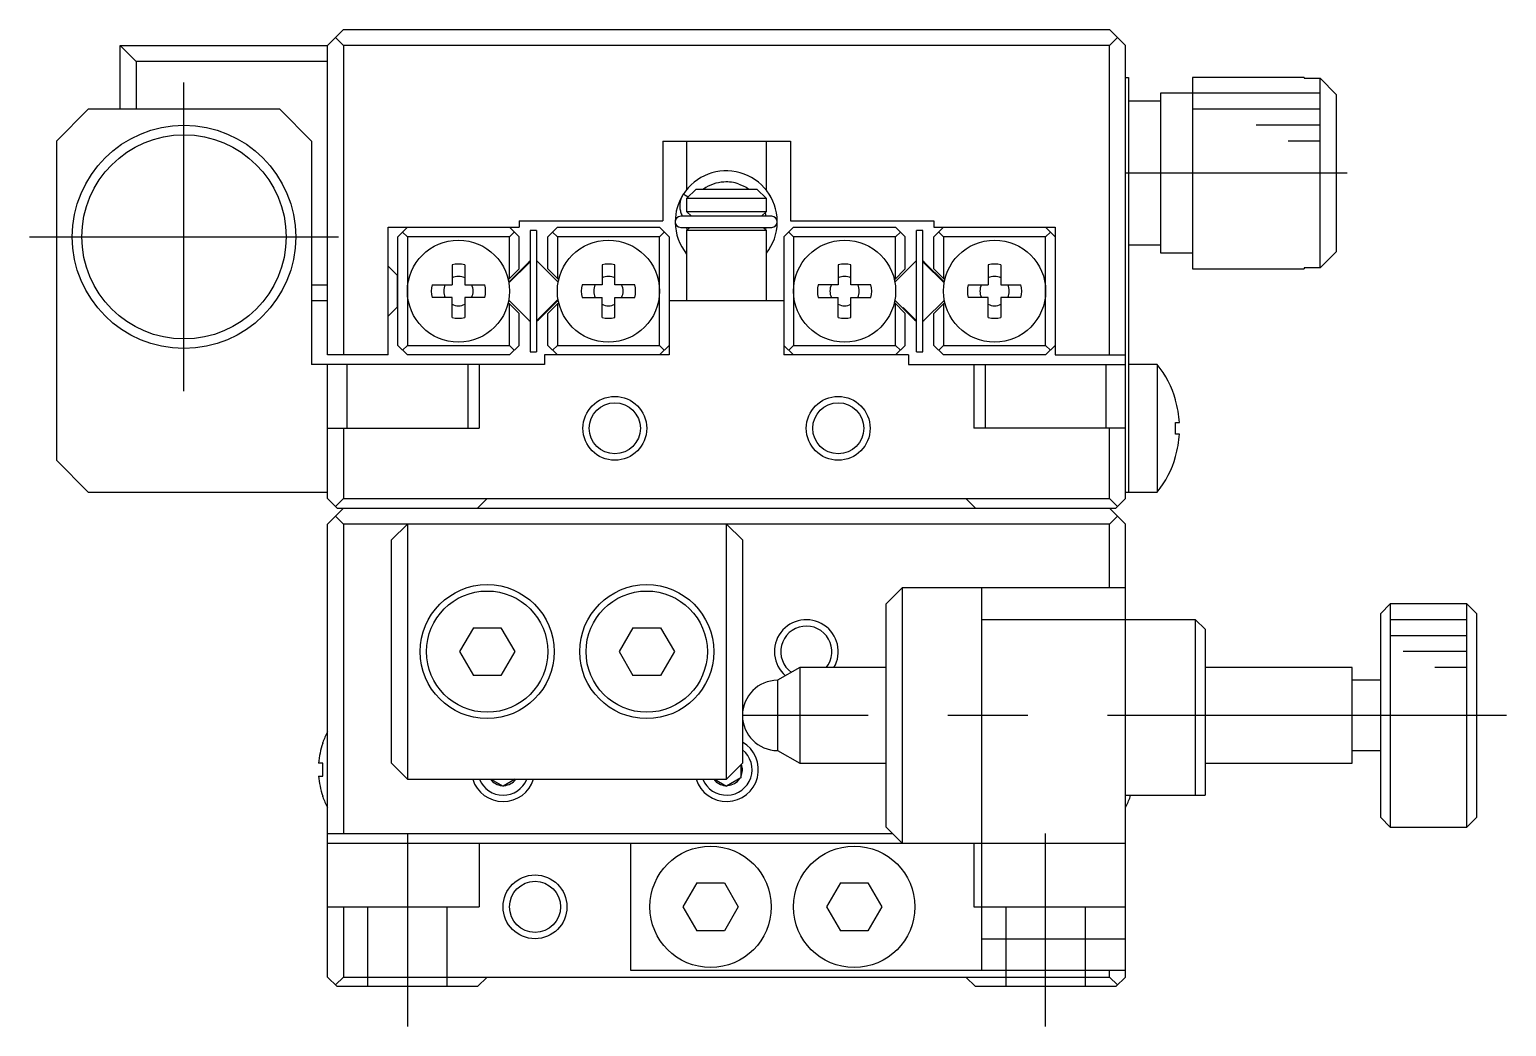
# Model space of a CAD drawing. Extents: x 8 to 356, y 46 to 250.
# Drawn here: x 133.81 to 180.09, y 67.06 to 98.31 of the extents above; entities that cross this region are included whole.
import ezdxf

# ---------------------------------------------------------------- set-up
doc = ezdxf.new("R2010")
doc.units = 0
doc.header["$LTSCALE"] = 10
doc.linetypes.add('CENTER', pattern=[2, 1.25, -0.25, 0.25, -0.25])
doc.linetypes.add('DASHED', pattern=[3.5, 2, -1.5])
doc.layers.get('0').update_dxf_attribs({"linetype": 'CONTINUOUS'})
doc.layers.add('CENTER', color=1, linetype='CENTER')

msp = doc.modelspace()

# ---------------------------------------------------------------- linework, layer by layer
at = {"color": 7, "linetype": 'CONTINUOUS'}
for p, q in [((143.651142, 98.305864), (143.151142, 97.805864)), ((143.651142, 98.305864), (167.651142, 98.305864)), ((168.151142, 97.805864), (167.651142, 98.305864)), ((136.651142, 97.805864), (137.151142, 97.305864)), ((136.651142, 97.805864), (143.151142, 97.805864)), ((136.651142, 95.805864), (136.651142, 97.805864)), ((143.151142, 88.105864), (143.151142, 97.805864)), ((143.651142, 97.805864), (143.401142, 98.055864)), ((167.651142, 97.805864), (143.651142, 97.805864)), ((143.651142, 97.805864), (143.651142, 88.105864)), ((167.901142, 98.055864), (167.651142, 97.805864)), ((167.651142, 88.105864), (167.651142, 97.805864)), ((168.151142, 83.605864), (168.151142, 97.805864)), ((143.151142, 97.305864), (137.151142, 97.305864)), ((137.151142, 97.305864), (137.151142, 95.805864)), ((168.151142, 96.805864), (168.251142, 96.805864)), ((168.251142, 96.805864), (168.251142, 83.805864)), ((173.751142, 96.805864), (170.251142, 96.805864)), ((170.251142, 96.805864), (170.251142, 90.805864)), ((173.751142, 96.805864), (173.751142, 96.779078)), ((173.751142, 96.779078), (174.251142, 96.779078)), ((174.251142, 90.83265), (174.251142, 96.779078)), ((174.251142, 96.779078), (174.751142, 96.273657)), ((170.251142, 96.305864), (169.251142, 96.305864)), ((169.251142, 96.305864), (169.251142, 91.305864)), ((174.751142, 96.273657), (174.751142, 91.338072)), ((135.651142, 95.805864), (134.651142, 94.805864)), ((141.651142, 95.805864), (135.651142, 95.805864)), ((141.651142, 95.805864), (142.651142, 94.805864)), ((169.251142, 96.055864), (168.251142, 96.055864)), ((134.651142, 94.805864), (134.651142, 84.805864)), ((142.651142, 94.805864), (142.651142, 87.805864)), ((153.651142, 94.805864), (157.651142, 94.805864)), ((153.651142, 94.805864), (153.651142, 92.305864)), ((154.401142, 94.805864), (154.401142, 93.286287)), ((156.901142, 93.263613), (156.901142, 94.805864)), ((157.651142, 94.805864), (157.651142, 92.305864)), ((154.24491, 93.049089), (154.232059, 93.018191)), ((154.259285, 93.079313), (154.24491, 93.049089)), ((154.275151, 93.108789), (154.259285, 93.079313)), ((154.297237, 93.144083), (154.270998, 93.101563)), ((154.291519, 93.135955), (154.275151, 93.108789)), ((154.292502, 93.136568), (154.291519, 93.135955)), ((154.293126, 93.136662), (154.292502, 93.136568)), ((154.29516, 93.136538), (154.293126, 93.136662)), ((154.297944, 93.135923), (154.29516, 93.136538)), ((154.297193, 93.144041), (154.455612, 93.060335)), ((154.301463, 93.134821), (154.297944, 93.135923)), ((154.305699, 93.133236), (154.301463, 93.134821)), ((154.310777, 93.131113), (154.305699, 93.133236)), ((154.316562, 93.128501), (154.310777, 93.131113)), ((154.32302, 93.125414), (154.316562, 93.128501)), ((154.330118, 93.121869), (154.32302, 93.125414)), ((154.337815, 93.117886), (154.330118, 93.121869)), ((154.34607, 93.113486), (154.337815, 93.117886)), ((154.354837, 93.108695), (154.34607, 93.113486)), ((154.364068, 93.103537), (154.354837, 93.108695)), ((154.373712, 93.098042), (154.364068, 93.103537)), ((154.383717, 93.092239), (154.373712, 93.098042)), ((154.394026, 93.086161), (154.383717, 93.092239)), ((154.404585, 93.079841), (154.394026, 93.086161)), ((154.701142, 93.305864), (154.401142, 93.005864)), ((154.415333, 93.073313), (154.404585, 93.079841)), ((154.426213, 93.066614), (154.415333, 93.073313)), ((154.437165, 93.059781), (154.426213, 93.066614)), ((154.448128, 93.05285), (154.437165, 93.059781)), ((154.701142, 93.305864), (156.601142, 93.305864)), ((156.039137, 93.463344), (156.171433, 93.410581)), ((156.171433, 93.410581), (156.263387, 93.363012)), ((156.263387, 93.363012), (156.353991, 93.305884)), ((156.901142, 93.005864), (156.601142, 93.305864)), ((157.013836, 93.099738), (156.99234, 93.136045)), ((156.992577, 93.135339), (156.992521, 93.135674)), ((154.188479, 92.823026), (154.186968, 92.789618)), ((154.186968, 92.789618), (154.187123, 92.756176)), ((154.187123, 92.756176), (154.188945, 92.722783)), ((154.191653, 92.856318), (154.188479, 92.823026)), ((154.188945, 92.722783), (154.192429, 92.689521)), ((154.196483, 92.889412), (154.191653, 92.856318)), ((154.192429, 92.689521), (154.197565, 92.656472)), ((154.202956, 92.922227), (154.196483, 92.889412)), ((154.197565, 92.656472), (154.204342, 92.623717)), ((154.211057, 92.954681), (154.202956, 92.922227)), ((154.204342, 92.623717), (154.212743, 92.591336)), ((154.220766, 92.986696), (154.211057, 92.954681)), ((154.212743, 92.591336), (154.222748, 92.55941)), ((154.232059, 93.018191), (154.220766, 92.986696)), ((156.901142, 93.005864), (154.401142, 93.005864)), ((154.401142, 93.005864), (154.401142, 92.605864)), ((154.401142, 92.605864), (156.901142, 92.605864)), ((154.401142, 92.605864), (154.554142, 92.452864)), ((156.748142, 92.452864), (156.901142, 92.605864)), ((156.859096, 92.563784), (156.880013, 92.452344)), ((156.901142, 92.605864), (156.901142, 93.005864)), ((145.051142, 92.105864), (149.151142, 92.105864)), ((145.051142, 88.105864), (145.051142, 92.105864)), ((145.651142, 92.105864), (145.351142, 91.805864)), ((148.851142, 92.105864), (149.151142, 91.805864)), ((149.151142, 92.305864), (153.651142, 92.305864)), ((149.151142, 92.305864), (149.151142, 92.105864)), ((150.351142, 92.105864), (150.051142, 91.805864)), ((150.351142, 92.105864), (153.551142, 92.105864)), ((153.551142, 92.105864), (153.851142, 91.805864)), ((157.066956, 92.452864), (154.216956, 92.452864)), ((154.216956, 92.102864), (157.066956, 92.102864)), ((154.222748, 92.55941), (154.234332, 92.528018)), ((154.234332, 92.528018), (154.247466, 92.497236)), ((154.247466, 92.497236), (154.262119, 92.467141)), ((154.262119, 92.467141), (154.269789, 92.452764)), ((154.498142, 92.102864), (154.401142, 92.005864)), ((154.417957, 92.022897), (154.403995, 92.102837)), ((156.901142, 92.005864), (156.804142, 92.102864)), ((156.880116, 92.102822), (156.869143, 92.038099)), ((157.751142, 92.105864), (157.451142, 91.805864)), ((157.651142, 92.305864), (162.151142, 92.305864)), ((157.751142, 92.105864), (160.951142, 92.105864)), ((160.951142, 92.105864), (161.251142, 91.805864)), ((162.151142, 92.305864), (162.151142, 92.105864)), ((162.151142, 92.105864), (165.951142, 92.105864)), ((162.451142, 92.105864), (162.151142, 91.805864)), ((165.651142, 92.105864), (165.951142, 91.805864)), ((165.951142, 92.105864), (165.951142, 88.105864)), ((145.351142, 88.405864), (145.351142, 91.805864)), ((145.651142, 91.805864), (145.501142, 91.955864)), ((148.851142, 91.805864), (145.651142, 91.805864)), ((145.651142, 91.805864), (145.651142, 88.405864)), ((149.001142, 91.955864), (148.851142, 91.805864)), ((148.851142, 90.504913), (148.851142, 91.805864)), ((149.151142, 90.804913), (149.151142, 91.805864)), ((149.501142, 92.005864), (149.501142, 88.205864)), ((149.701142, 92.005864), (149.501142, 92.005864)), ((149.701142, 92.005864), (149.701142, 88.205864)), ((150.051142, 90.804913), (150.051142, 91.805864)), ((150.351142, 91.805864), (150.201142, 91.955864)), ((153.551142, 91.805864), (150.351142, 91.805864)), ((150.351142, 91.805864), (150.351142, 90.504913)), ((153.701142, 91.955864), (153.551142, 91.805864)), ((153.551142, 88.405864), (153.551142, 91.805864)), ((153.851142, 91.805864), (153.851142, 88.105864)), ((156.901142, 92.005864), (154.401142, 92.005864)), ((154.401142, 92.005864), (154.401142, 89.805864)), ((156.901142, 89.805864), (156.901142, 92.005864)), ((157.451142, 91.805864), (157.451142, 88.105864)), ((157.751142, 91.805864), (157.601142, 91.955864)), ((160.951142, 91.805864), (157.751142, 91.805864)), ((157.751142, 91.805864), (157.751142, 88.405864)), ((161.101142, 91.955864), (160.951142, 91.805864)), ((160.951142, 90.504913), (160.951142, 91.805864)), ((161.251142, 90.804913), (161.251142, 91.805864)), ((161.601142, 88.205864), (161.601142, 92.005864)), ((161.801142, 92.005864), (161.601142, 92.005864)), ((161.801142, 88.205864), (161.801142, 92.005864)), ((162.151142, 90.804913), (162.151142, 91.805864)), ((162.451142, 91.805864), (162.301142, 91.955864)), ((165.651142, 91.805864), (162.451142, 91.805864)), ((162.451142, 91.805864), (162.451142, 90.504913)), ((165.801142, 91.955864), (165.651142, 91.805864)), ((165.651142, 88.405864), (165.651142, 91.805864)), ((168.251142, 91.555864), (169.251142, 91.555864)), ((169.251142, 91.305864), (170.251142, 91.305864)), ((174.751142, 91.338072), (174.251142, 90.83265)), ((145.335843, 90.605864), (145.051142, 90.890565)), ((147.051142, 90.932), (147.051142, 90.305864)), ((147.451142, 90.932), (147.451142, 90.305864)), ((149.151142, 90.804913), (148.810486, 90.464257)), ((149.442043, 91.007425), (148.825543, 90.390926)), ((148.830711, 90.360738), (149.477398, 91.007425)), ((150.37674, 90.390926), (149.760241, 91.007425)), ((150.051142, 90.804913), (150.391798, 90.464257)), ((151.751142, 90.932), (151.751142, 90.305864)), ((152.151142, 90.305864), (152.151142, 90.932)), ((159.151142, 90.932), (159.151142, 90.305864)), ((159.551142, 90.305864), (159.551142, 90.932)), ((160.910486, 90.464257), (161.251142, 90.804913)), ((161.542043, 91.007425), (160.925543, 90.390926)), ((161.824886, 91.007425), (162.471573, 90.360738)), ((162.47674, 90.390926), (161.860241, 91.007425)), ((162.151142, 90.804913), (162.491798, 90.464257)), ((163.851142, 90.932), (163.851142, 90.305864)), ((164.251142, 90.932), (164.251142, 90.305864)), ((170.251142, 90.805864), (173.751142, 90.805864)), ((174.251142, 90.83265), (173.751142, 90.83265)), ((173.751142, 90.83265), (173.751142, 90.805864)), ((142.651142, 90.305864), (143.151142, 90.305864)), ((145.335843, 90.605864), (145.335843, 89.605864)), ((146.425006, 90.305864), (147.051142, 90.305864)), ((147.451142, 90.305864), (148.077277, 90.305864)), ((151.751142, 90.305864), (151.125006, 90.305864)), ((152.777277, 90.305864), (152.151142, 90.305864)), ((159.151142, 90.305864), (158.525006, 90.305864)), ((160.177277, 90.305864), (159.551142, 90.305864)), ((163.225006, 90.305864), (163.851142, 90.305864)), ((164.251142, 90.305864), (164.877277, 90.305864)), ((143.151142, 89.805864), (142.651142, 89.805864)), ((147.051142, 89.905864), (146.425006, 89.905864)), ((147.051142, 89.279729), (147.051142, 89.905864)), ((147.451142, 89.905864), (147.451142, 89.279729)), ((148.077277, 89.905864), (147.451142, 89.905864)), ((148.825543, 89.820803), (149.442043, 89.204303)), ((150.371572, 89.850991), (149.724886, 89.204303)), ((149.760241, 89.204303), (150.37674, 89.820803)), ((151.125006, 89.905864), (151.751142, 89.905864)), ((151.751142, 89.279729), (151.751142, 89.905864)), ((152.151142, 89.279729), (152.151142, 89.905864)), ((152.151142, 89.905864), (152.777277, 89.905864)), ((157.451142, 89.805864), (153.851142, 89.805864)), ((158.525006, 89.905864), (159.151142, 89.905864)), ((159.151142, 89.279729), (159.151142, 89.905864)), ((159.551142, 89.279729), (159.551142, 89.905864)), ((159.551142, 89.905864), (160.177277, 89.905864)), ((160.925543, 89.820803), (161.542043, 89.204303)), ((161.860241, 89.204303), (162.47674, 89.820803)), ((163.851142, 89.905864), (163.225006, 89.905864)), ((163.851142, 89.279729), (163.851142, 89.905864)), ((164.251142, 89.905864), (164.251142, 89.279729)), ((164.877277, 89.905864), (164.251142, 89.905864)), ((145.051142, 89.321163), (145.335843, 89.605864)), ((148.810486, 89.747471), (149.151146, 89.40682)), ((148.851142, 88.405864), (148.851142, 89.706816)), ((149.151142, 88.405864), (149.151142, 89.406816)), ((150.391798, 89.747471), (150.051138, 89.40682)), ((150.051142, 88.405864), (150.051142, 89.406816)), ((150.351142, 89.706816), (150.351142, 88.405864)), ((161.251146, 89.40682), (160.910486, 89.747471)), ((160.951142, 88.405864), (160.951142, 89.706816)), ((161.577398, 89.204303), (161.188489, 89.593212)), ((161.251142, 88.405864), (161.251142, 89.406816)), ((162.491798, 89.747471), (162.151138, 89.40682)), ((162.151142, 88.405864), (162.151142, 89.406816)), ((162.451142, 89.706816), (162.451142, 88.405864)), ((145.351142, 88.405864), (145.651142, 88.105864)), ((145.501142, 88.255864), (145.651142, 88.405864)), ((145.651142, 88.405864), (148.851142, 88.405864)), ((148.851142, 88.405864), (149.001142, 88.255864)), ((148.851142, 88.105864), (149.151142, 88.405864)), ((150.051142, 88.405864), (150.351142, 88.105864)), ((150.201142, 88.255864), (150.351142, 88.405864)), ((150.351142, 88.405864), (153.551142, 88.405864)), ((153.551142, 88.405864), (153.701142, 88.255864)), ((153.551142, 88.105864), (153.851142, 88.405864)), ((157.451142, 88.405864), (157.751142, 88.105864)), ((157.601142, 88.255864), (157.751142, 88.405864)), ((157.751142, 88.405864), (160.951142, 88.405864)), ((160.951142, 88.405864), (161.101142, 88.255864)), ((160.951142, 88.105864), (161.251142, 88.405864)), ((162.151142, 88.405864), (162.451142, 88.105864)), ((162.301142, 88.255864), (162.451142, 88.405864)), ((162.451142, 88.405864), (165.651142, 88.405864)), ((165.651142, 88.405864), (165.801142, 88.255864)), ((165.651142, 88.105864), (165.951142, 88.405864)), ((145.051142, 88.105864), (143.151142, 88.105864)), ((148.851142, 88.105864), (145.651142, 88.105864)), ((149.501142, 88.205864), (149.701142, 88.205864)), ((149.951142, 88.105864), (149.951142, 87.805864)), ((153.851142, 88.105864), (149.951142, 88.105864)), ((161.351142, 88.105864), (157.451142, 88.105864)), ((161.351142, 88.105864), (161.351142, 87.805864)), ((161.601142, 88.205864), (161.801142, 88.205864)), ((165.651142, 88.105864), (162.451142, 88.105864)), ((165.951142, 88.105864), (168.151142, 88.105864)), ((149.951142, 87.805864), (142.651142, 87.805864)), ((143.151142, 83.605864), (143.151142, 87.805864)), ((143.751142, 87.805864), (143.751142, 85.805864)), ((147.551142, 85.805864), (147.551142, 87.805864)), ((147.901142, 87.805864), (147.901142, 85.805864)), ((161.351142, 87.805864), (168.151142, 87.805864)), ((163.401142, 87.805864), (163.401142, 85.805864)), ((163.751142, 87.805864), (163.751142, 85.805864)), ((167.551142, 85.805864), (167.551142, 87.805864)), ((169.149141, 87.805864), (168.251142, 87.805864)), ((169.149141, 87.805864), (169.149141, 83.805864)), ((169.720664, 86.692226), (169.725286, 86.69448)), ((143.151142, 85.805864), (147.901142, 85.805864)), ((143.651142, 85.805864), (143.651142, 83.605864)), ((168.151142, 85.805864), (163.401142, 85.805864)), ((167.651142, 83.605864), (167.651142, 85.805864)), ((169.720664, 85.985864), (169.841001, 85.985864)), ((169.720664, 85.625864), (169.720664, 85.985864)), ((169.841001, 85.625864), (169.720664, 85.625864)), ((134.651142, 84.805864), (135.651142, 83.805864)), ((169.725286, 84.917248), (169.720664, 84.919503)), ((135.651142, 83.805864), (143.151142, 83.805864)), ((168.151142, 83.805864), (169.149141, 83.805864)), ((143.451142, 83.305864), (143.151142, 83.605864)), ((143.651142, 83.305864), (143.151142, 82.805864)), ((143.651142, 83.605864), (143.401142, 83.355864)), ((143.451142, 83.305864), (167.851142, 83.305864)), ((143.651142, 83.605864), (167.651142, 83.605864)), ((147.851142, 83.305864), (148.151142, 83.605864)), ((163.151142, 83.605864), (163.451142, 83.305864)), ((167.901142, 83.355864), (167.651142, 83.605864)), ((168.151142, 82.805864), (167.651142, 83.305864)), ((167.851142, 83.305864), (168.151142, 83.605864)), ((143.651142, 82.805864), (143.401142, 83.055864)), ((167.901142, 83.055864), (167.651142, 82.805864)), ((143.151142, 68.605864), (143.151142, 82.805864)), ((143.651142, 82.805864), (143.651142, 73.105864)), ((167.651142, 82.805864), (143.651142, 82.805864)), ((145.151142, 82.305864), (145.651142, 82.805864)), ((145.651142, 82.805864), (145.651142, 74.805864)), ((155.651142, 74.805864), (155.651142, 82.805864)), ((155.651142, 82.805864), (156.151142, 82.305864)), ((167.651142, 80.805864), (167.651142, 82.805864)), ((168.151142, 68.605864), (168.151142, 82.805864)), ((145.151142, 75.305864), (145.151142, 82.305864)), ((156.151142, 82.305864), (156.151142, 75.305864)), ((161.151142, 80.805864), (160.651142, 80.305864)), ((161.151142, 80.805864), (161.151142, 72.805864)), ((168.151142, 80.805864), (161.151142, 80.805864)), ((163.651142, 68.805864), (163.651142, 80.805864)), ((160.651142, 73.305864), (160.651142, 80.305864)), ((176.451142, 80.305864), (176.151142, 80.005864)), ((178.851142, 80.305864), (176.451142, 80.305864)), ((176.451142, 80.305864), (176.451142, 73.305864)), ((179.151142, 80.005864), (178.851142, 80.305864)), ((178.851142, 73.305864), (178.851142, 80.305864)), ((170.351142, 79.805864), (163.651142, 79.805864)), ((170.651142, 79.505864), (170.351142, 79.805864)), ((170.351142, 74.305864), (170.351142, 79.805864)), ((176.151142, 73.605864), (176.151142, 80.005864)), ((179.151142, 80.005864), (179.151142, 73.605864)), ((147.718129, 79.555864), (147.285116, 78.805864)), ((147.718129, 79.555864), (148.584155, 79.555864)), ((148.584155, 79.555864), (149.017167, 78.805864)), ((152.718129, 79.555864), (152.285116, 78.805864)), ((152.718129, 79.555864), (153.584155, 79.555864)), ((153.584155, 79.555864), (154.017167, 78.805864)), ((170.651142, 79.505864), (170.651142, 74.305864)), ((147.285116, 78.805864), (147.718129, 78.055864)), ((149.017167, 78.805864), (148.584155, 78.055864)), ((152.285116, 78.805864), (152.718129, 78.055864)), ((154.017167, 78.805864), (153.584155, 78.055864)), ((157.943962, 78.305864), (157.251142, 77.905864)), ((157.943962, 78.305869), (157.943962, 75.305859)), ((160.651123, 78.305864), (157.943962, 78.305864)), ((175.251142, 78.305864), (170.651161, 78.305864)), ((175.251142, 75.305864), (175.251142, 78.305864)), ((148.584155, 78.055864), (147.718129, 78.055864)), ((153.584155, 78.055864), (152.718129, 78.055864)), ((157.251142, 77.905864), (157.251142, 75.705864)), ((176.151142, 77.905864), (175.251142, 77.905864)), ((143.000078, 75.932), (143.000078, 75.955864)), ((157.251142, 75.705864), (157.943962, 75.305864)), ((175.251142, 75.705864), (176.151142, 75.705864)), ((143.000078, 75.305864), (142.867193, 75.305864)), ((143.000078, 74.905864), (143.000078, 75.305864)), ((145.651142, 74.805864), (145.151142, 75.305864)), ((156.151141, 75.305865), (155.651142, 74.805864)), ((156.101142, 75.255864), (156.101142, 74.846057)), ((157.943962, 75.305864), (160.651123, 75.305864)), ((170.651161, 75.305864), (175.251142, 75.305864)), ((142.867193, 74.905864), (143.000078, 74.905864)), ((145.651142, 74.805864), (155.651142, 74.805864)), ((148.270757, 74.805864), (148.651142, 74.586249)), ((149.031527, 74.805864), (148.651142, 74.586249)), ((155.270757, 74.805864), (155.651142, 74.586249)), ((156.101142, 74.846056), (155.651142, 74.586249)), ((143.000078, 74.255864), (143.000078, 74.279729)), ((168.151142, 74.305864), (170.651142, 74.305864)), ((168.302205, 74.255864), (168.302205, 74.279729)), ((176.151142, 73.605864), (176.451142, 73.305864)), ((178.851142, 73.305864), (179.151142, 73.605864)), ((160.651142, 73.305864), (161.151142, 72.805864)), ((176.451142, 73.305864), (178.851142, 73.305864)), ((143.151142, 73.105864), (160.851142, 73.105864)), ((143.151142, 72.805864), (163.651142, 72.805864)), ((147.901142, 72.805864), (147.901142, 70.805864)), ((152.651142, 68.805864), (152.651142, 72.805864)), ((154.718129, 71.555864), (154.285116, 70.805864)), ((154.718129, 71.555864), (155.584155, 71.555864)), ((155.584155, 71.555864), (156.017167, 70.805864)), ((159.218129, 71.555864), (158.785116, 70.805864)), ((159.218129, 71.555864), (160.084155, 71.555864)), ((160.084155, 71.555864), (160.517167, 70.805864)), ((143.151142, 70.805864), (147.901142, 70.805864)), ((143.651142, 70.805864), (143.651142, 68.605864)), ((154.285116, 70.805864), (154.718129, 70.055864)), ((156.017167, 70.805864), (155.584155, 70.055864)), ((158.785116, 70.805864), (159.218129, 70.055864)), ((160.517167, 70.805864), (160.084155, 70.055864)), ((155.584155, 70.055864), (154.718129, 70.055864)), ((160.084155, 70.055864), (159.218129, 70.055864)), ((163.651142, 69.805864), (168.151142, 69.805864)), ((143.451142, 68.305864), (143.151142, 68.605864)), ((143.651142, 68.605864), (143.401142, 68.355864)), ((143.651142, 68.605864), (167.651142, 68.605864)), ((147.851142, 68.305864), (148.151142, 68.605864)), ((168.151142, 68.805864), (152.651142, 68.805864)), ((163.151142, 68.605864), (163.451142, 68.305864)), ((167.651142, 68.605864), (167.651142, 68.805864)), ((167.901142, 68.355864), (167.651142, 68.605864)), ((167.851142, 68.305864), (168.151142, 68.605864)), ((147.851142, 68.305864), (143.451142, 68.305864)), ((167.851142, 68.305864), (163.451142, 68.305864))]:
    msp.add_line(p, q, dxfattribs=at)
at = {"color": 3, "linetype": 'CONTINUOUS'}
for p, q in [((174.251142, 96.305864), (170.251142, 96.305864)), ((174.251142, 95.805864), (170.251142, 95.805864)), ((174.251142, 95.305864), (172.251142, 95.305864)), ((174.251142, 94.805864), (173.251142, 94.805864)), ((178.851142, 79.805864), (176.451142, 79.805864)), ((178.851142, 79.305864), (176.451142, 79.305864)), ((178.851142, 78.805864), (176.851142, 78.805864)), ((178.851142, 78.305864), (177.851142, 78.305864))]:
    msp.add_line(p, q, dxfattribs=at)
at = {"color": 3, "linetype": 'DASHED'}
for p, q in [((163.401142, 72.805864), (163.401142, 70.805864)), ((163.651142, 72.805864), (168.151142, 72.805864)), ((144.401142, 70.805864), (144.401142, 68.305864)), ((146.901142, 68.305864), (146.901142, 70.805864)), ((163.401142, 70.805864), (168.151142, 70.805864)), ((164.401142, 70.805864), (164.401142, 68.305864)), ((166.901142, 68.305864), (166.901142, 70.805864))]:
    msp.add_line(p, q, dxfattribs=at)
at = {"color": 7, "linetype": 'CONTINUOUS'}
for centre, radius in [((138.651142, 91.805864), 3.5), ((138.651142, 91.805864), 3.2), ((147.251142, 90.105864), 1.6), ((151.951142, 90.105864), 1.6), ((159.351142, 90.105864), 1.6), ((164.051142, 90.105864), 1.6), ((152.151142, 85.805864), 0.8), ((159.151142, 85.805864), 0.8), ((148.151142, 78.805864), 2.1), ((148.151142, 78.805864), 1.9), ((153.151142, 78.805864), 2.1), ((153.151142, 78.805864), 1.9), ((155.151142, 70.805864), 1.9), ((159.651142, 70.805864), 1.9), ((149.651142, 70.805864), 0.8)]:
    msp.add_circle(centre, radius, dxfattribs=at)
at = {"color": 3, "linetype": 'CONTINUOUS'}
for centre in [(152.151142, 85.805864), (159.151142, 85.805864), (149.651142, 70.805864)]:
    msp.add_circle(centre, 1, dxfattribs=at)
at = {"color": 7, "linetype": 'CONTINUOUS'}
for centre, radius, start, end in [((155.641801, 92.277502), 1.599541, 0.673795, 147.556406), ((155.642247, 92.277697), 1.250625, 93.3854095, 124.6776476), ((155.642054, 92.28249), 1.245829, 71.4138755, 93.3895669), ((155.64709, 92.276411), 1.604526, 149.051662, 179.270999), ((154.216956, 92.277864), 0.175, 90, 270), ((155.639348, 92.277255), 1.596713, 180.674653, 219.136273), ((155.636874, 92.279703), 1.604524, 322.005858, 359.271239), ((157.066956, 92.277864), 0.175, 270, 90), ((147.251142, 90.105864), 0.85, 76.391039, 103.608961), ((149.583464, 90.866004), 0.2, 114.306117, 135), ((149.61882, 90.866004), 0.2, 126.042724, 135), ((149.61882, 90.866004), 0.2, 45, 65.693883), ((151.951142, 90.105864), 0.85, 76.391039, 103.608961), ((159.351142, 90.105864), 0.85, 76.391039, 103.608961), ((161.683464, 90.866004), 0.2, 114.306116, 135), ((161.71882, 90.866004), 0.2, 45, 65.693883), ((161.683464, 90.866004), 0.2, 45, 53.957276), ((164.051142, 90.105864), 0.85, 76.391039, 103.608961), ((147.251142, 90.105864), 0.85, 166.391039, 193.608961), ((147.251142, 90.105864), 0.459295, 154.186081, 205.813919), ((147.251142, 90.105864), 0.459295, 64.186081, 115.813919), ((147.251142, 90.105864), 0.459295, 334.186081, 25.813919), ((147.251142, 90.105864), 0.85, 346.391039, 13.608961), ((151.951142, 90.105864), 0.85, 166.391039, 193.608961), ((151.951142, 90.105864), 0.459295, 154.186081, 205.813919), ((151.951142, 90.105864), 0.459295, 64.186081, 115.813919), ((151.951142, 90.105864), 0.459295, 334.186081, 25.813919), ((151.951142, 90.105864), 0.85, 346.391039, 13.608961), ((159.351142, 90.105864), 0.85, 166.391039, 193.608961), ((159.351142, 90.105864), 0.459295, 154.186081, 205.813919), ((159.351142, 90.105864), 0.459295, 64.186081, 115.813919), ((159.351142, 90.105864), 0.459295, 334.186081, 25.813919), ((159.351142, 90.105864), 0.85, 346.391039, 13.608961), ((164.051142, 90.105864), 0.85, 166.391039, 193.608961), ((164.051142, 90.105864), 0.459295, 154.186081, 205.813919), ((164.051142, 90.105864), 0.459295, 64.186081, 115.813919), ((164.051142, 90.105864), 0.459295, 334.186081, 25.813919), ((164.051142, 90.105864), 0.85, 346.391039, 13.608961), ((147.251142, 90.105864), 0.459295, 244.186081, 295.813919), ((151.951142, 90.105864), 0.459295, 244.186081, 295.813919), ((159.351142, 90.105864), 0.459295, 244.186081, 295.813919), ((164.051142, 90.105864), 0.459295, 244.186081, 295.813919), ((147.251142, 90.105864), 0.85, 256.391039, 283.608961), ((149.583464, 89.345724), 0.2, 225, 245.693883), ((149.583464, 89.345724), 0.2, 306.042724, 315), ((149.61882, 89.345724), 0.2, 294.306116, 315), ((151.951142, 90.105864), 0.85, 256.391039, 283.608961), ((159.351142, 90.105864), 0.85, 256.391039, 283.608961), ((161.683464, 89.345724), 0.2, 225, 245.693884), ((161.71882, 89.345724), 0.2, 225, 233.957277), ((161.71882, 89.345724), 0.2, 294.306117, 315), ((164.051142, 90.105864), 0.85, 256.391039, 283.608961), ((166.651142, 85.805864), 3.2, 16.122533, 38.682187), ((166.651142, 85.805864), 3.194933, 3.229709, 16.106712), ((166.651142, 85.805864), 3.194933, 343.893288, 356.770291), ((166.651142, 85.805864), 3.2, 321.317813, 343.877467), ((158.151142, 78.805864), 0.8, 321.317813, 234.316611), ((157.251142, 76.805864), 1.1, 90, 270), ((145.351142, 75.105864), 2.491987, 160.639136, 175.396648), ((145.351142, 75.105864), 2.5, 151.642363, 160.123126), ((155.651142, 75.105864), 0.8, 202.024313, 51.317813), ((155.651142, 75.105864), 0.5, 334.158067, 19.89591), ((145.351142, 75.105864), 2.491987, 184.603352, 199.360864), ((148.651142, 75.105864), 0.8, 202.024313, 337.975687), ((148.651142, 75.105864), 0.5, 216.869898, 265.841933), ((148.651142, 75.105864), 0.5, 274.158067, 323.130102), ((155.651142, 75.105864), 0.5, 216.869898, 265.841933), ((155.651142, 75.105864), 0.5, 274.158067, 325.841933), ((145.351142, 75.105864), 2.5, 199.876874, 208.357637), ((165.951142, 75.105864), 2.5, 331.642363, 340.123126)]:
    msp.add_arc(centre, radius, start, end, dxfattribs=at)
at = {"color": 3, "linetype": 'CONTINUOUS'}
for centre, start, end in [((158.151142, 78.805864), 330, 229.233749), ((155.651142, 75.105864), 197.457603, 60), ((148.651142, 75.105864), 197.457603, 342.542397)]:
    msp.add_arc(centre, 1, start, end, dxfattribs=at)
at = {"layer": 'CENTER', "color": 1, "linetype": 'CENTER'}
for p, q in [((138.651142, 86.965864), (138.651142, 96.645864)), ((175.101142, 93.805864), (168.151142, 93.805864)), ((133.811142, 91.805864), (143.491142, 91.805864)), ((180.091142, 76.805864), (156.151142, 76.805864)), ((145.651142, 73.105864), (145.651142, 67.055864)), ((165.651142, 67.055864), (165.651142, 73.105864))]:
    msp.add_line(p, q, dxfattribs=at)

doc.saveas('drawing.dxf')
